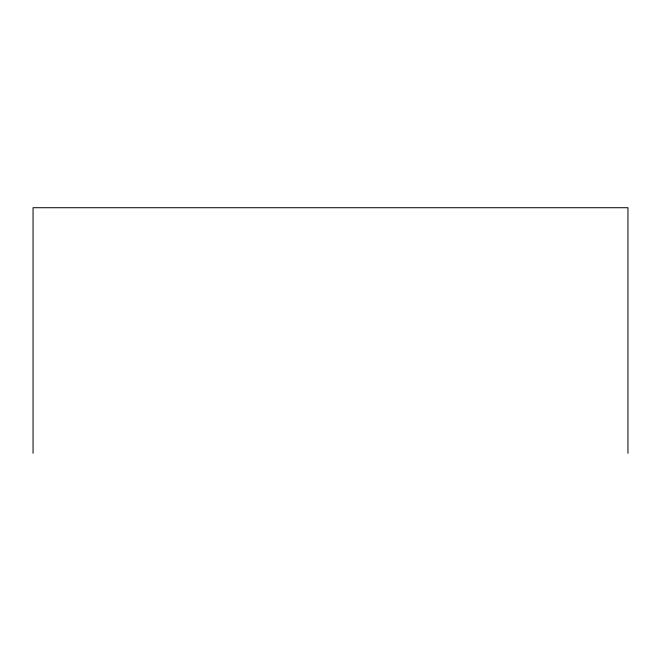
<?xml version="1.0" encoding="UTF-8"?>
<svg xmlns="http://www.w3.org/2000/svg" width="661" height="661" viewBox="0 0 661 661"><rect width="100%" height="100%" fill="white"/><g stroke="black" fill="none" stroke-linecap="round" stroke-linejoin="round"><path stroke-width="0.99" d="M627.95 453.281L627.95 207.719L33.05 207.719L33.05 453.281"/></g></svg>
